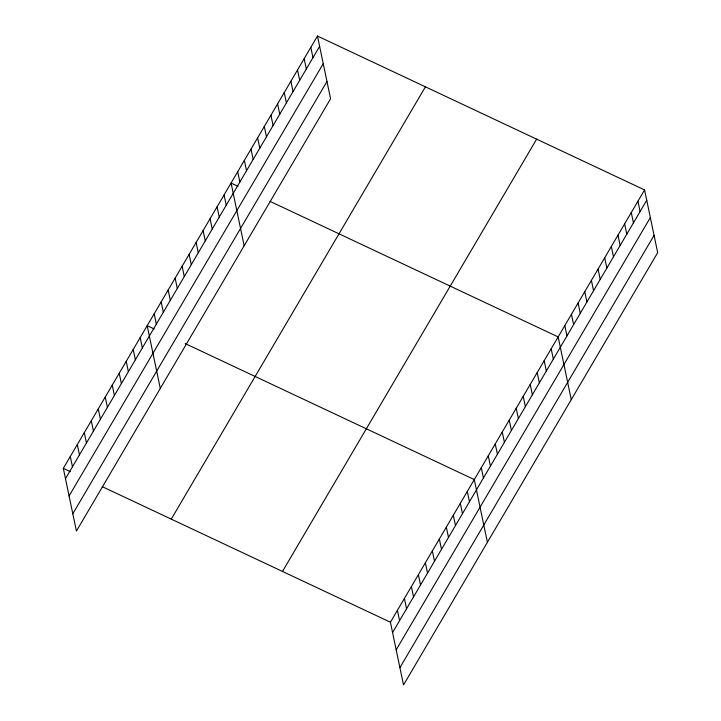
<?xml version="1.0" encoding="UTF-8"?>
<svg xmlns="http://www.w3.org/2000/svg" width="721" height="721" viewBox="0 0 721 721"><rect width="100%" height="100%" fill="white"/><g stroke="black" fill="none" stroke-linecap="round" stroke-linejoin="round"><path stroke-width="1.08" d="M317.474 36.05L330.579 98.777L76.417 531.071L63.322 468.344L317.474 36.05L644.583 189.929L657.678 252.656L403.526 684.95L390.421 622.223L644.583 189.929M65.476 478.663L319.628 46.369M69.09 495.958L323.242 63.664M72.812 513.776L326.964 81.482M171.265 519.129L425.417 86.826M282.479 571.447L536.631 139.153M392.575 632.542L646.737 200.249M396.19 649.837L650.351 217.544M399.912 667.655L654.073 235.361M238.056 186.324L231.062 183.035L244.167 245.753M270.042 201.366L558.162 336.914L571.266 399.632M154.186 328.983L147.192 325.685L160.296 388.412M185.171 343.556L474.292 479.573L487.396 542.291M63.322 468.344L70.316 471.642M102.301 486.684L390.421 622.223M637.932 201.24L640.086 211.55M631.281 212.542L633.444 222.861M624.638 223.852L626.792 234.163M617.987 235.154L620.15 245.473M611.345 246.465L613.499 256.775M604.694 257.767L606.848 268.086M598.051 269.077L600.205 279.387M591.4 280.379L593.554 290.698M584.758 291.69L586.912 302M578.107 302.991L580.261 313.311M571.456 314.302L573.619 324.612M564.813 325.604L566.967 335.923M551.177 348.802L553.331 359.121M544.184 360.689L546.347 371.009M537.199 372.577L539.353 382.896M530.205 384.464L532.359 394.784M523.221 396.352L525.375 406.671M516.227 408.239L518.381 418.559M509.242 420.127L511.396 430.446M502.249 432.014L504.403 442.334M495.264 443.902L497.418 454.221M488.27 455.789L490.424 466.108M481.286 467.677L483.44 477.996M467.307 491.461L469.461 501.771M460.313 503.348L462.467 513.667M453.329 515.236L455.483 525.555M446.335 527.123L448.489 537.442M439.35 539.011L441.504 549.33M432.357 550.898L434.511 561.217M425.372 562.786L427.526 573.105M310.823 47.361L312.986 57.671M418.378 574.673L420.532 584.992M304.181 58.662L306.335 68.982M411.394 586.561L413.548 596.88M297.53 69.973L299.693 80.283M404.4 598.448L406.554 608.767M290.887 81.275L293.041 91.594M397.415 610.336L399.569 620.655M284.236 92.585L286.39 102.896M277.594 103.887L279.748 114.206M270.943 115.198L273.097 125.508M264.301 126.499L266.455 136.819M257.649 137.81L259.803 148.12M251.007 149.112L253.161 159.431M244.356 160.422L246.51 170.733M237.705 171.724L239.868 182.043M224.069 194.922L226.232 205.242M217.084 206.81L219.238 217.129M210.09 218.697L212.244 229.017M203.106 230.585L205.26 240.904M196.112 242.472L198.266 252.792M189.127 254.36L191.281 264.679M182.134 266.247L184.288 276.567M175.149 278.135L177.303 288.454M168.155 290.022L170.309 300.342M161.171 301.91L163.325 312.229M154.177 313.797L156.331 324.117M140.198 337.581L142.352 347.892M133.214 349.469L135.368 359.779M126.22 361.356L128.374 371.675M119.235 373.244L121.389 383.563M112.242 385.131L114.396 395.45M105.257 397.019L107.411 407.338M98.263 408.906L100.417 419.225M91.279 420.794L93.433 431.113M84.285 432.681L86.439 443M77.3 444.569L79.454 454.888M70.307 456.456L72.461 466.775"/></g></svg>
